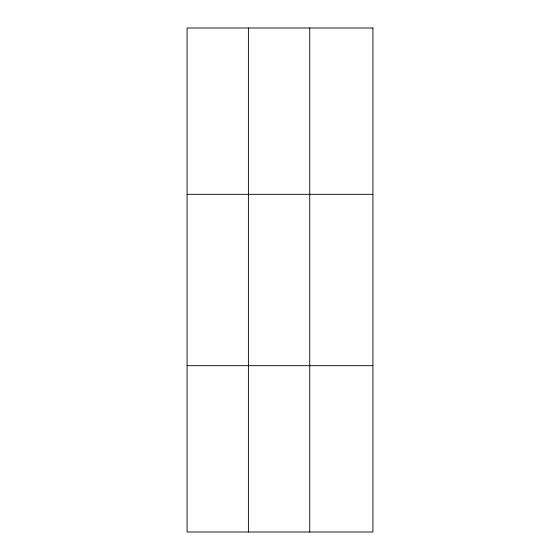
<?xml version="1.0" encoding="UTF-8"?>
<svg xmlns="http://www.w3.org/2000/svg" width="560" height="560" viewBox="0 0 560 560"><rect width="100%" height="100%" fill="white"/><g stroke="black" fill="none" stroke-linecap="round" stroke-linejoin="round"><path stroke-width="0.84" d="M248.402 28L248.402 532M309.736 28L309.736 532M187.068 194.32L372.932 194.32M187.068 365.68L372.932 365.68M372.932 28L372.932 532L187.068 532L187.068 28L372.932 28"/></g></svg>
